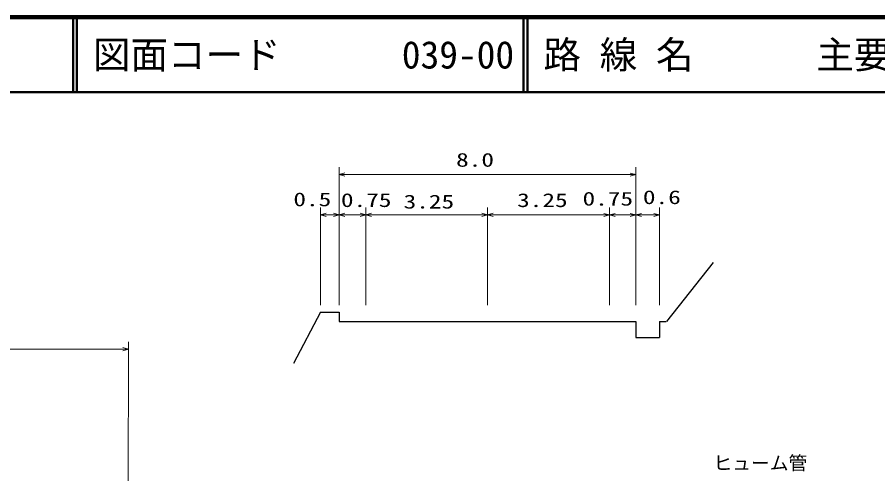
# Model space of a CAD drawing. Units: millimetres, scale not verified. Extents: x 40000 to 680000, y 20000 to 380000.
# Drawn here: x 110297 to 224916, y 319211 to 380000 of the extents above; entities that cross this region are included whole.
import ezdxf
from ezdxf.enums import TextEntityAlignment as Align

# ---------------------------------------------------------------- set-up
doc = ezdxf.new("R2010")
doc.units = ezdxf.units.MM
doc.header["$LTSCALE"] = 1000
for name, color, linetype, lineweight in [('M-BGD', 7, 'Continuous', 25), ('M-STR-HTXT', 7, 'Continuous', 13), ('M-TTL', 2, 'Continuous', 140), ('M-TTL-LINE', 7, 'Continuous', 50)]:
    doc.layers.add(name, color=color, linetype=linetype, lineweight=lineweight)
doc.layers.add('M-TTL-TXT', color=7, linetype='Continuous')
doc.styles.add('ＭＳ ゴシック', font='')
doc.styles.get('ＭＳ ゴシック').set_extended_font_data('MS Gothic')

msp = doc.modelspace()

# ---------------------------------------------------------------- linework, layer by layer
at = {"layer": 'M-BGD'}
for p, q in [((202990, 347348), (196782, 339469)), ((150676, 340725), (147075, 333901)), ((150676, 340725), (153158, 340725)), ((153158, 340725), (153158, 339483)), ((153158, 339483), (192686, 339470)), ((192686, 339470), (192685, 337361)), ((195851, 339469), (195850, 337360)), ((195851, 339469), (196720, 339469)), ((192685, 337361), (195850, 337360))]:
    msp.add_line(p, q, dxfattribs=at)
at = {"layer": 'M-STR-HTXT'}
for p, q in [((153159, 341661), (153165, 360050)), ((192693, 360037), (192687, 341648)), ((153164, 359050), (192693, 359037)), ((150677, 341662), (150681, 354683)), ((156746, 354681), (156742, 341660)), ((172927, 354676), (172923, 341654)), ((189181, 354670), (189177, 341649)), ((195856, 354668), (195852, 341647)), ((150681, 353683), (153163, 353682)), ((153163, 353682), (156746, 353681)), ((156746, 353681), (172927, 353676)), ((172927, 353676), (189181, 353670)), ((189181, 353670), (192691, 353669)), ((192691, 353669), (195856, 353668)), ((125099, 336790), (125083, 289059)), ((77519, 335806), (125099, 335790))]:
    msp.add_line(p, q, dxfattribs=at)
for points in [[(153914, 358834), (153164, 359050), (153914, 359264)], [(191943, 359253), (192693, 359037), (191943, 358824)], [(151430, 353467), (150681, 353683), (151431, 353897)], [(152413, 353898), (153163, 353682), (152413, 353469)], [(153913, 353466), (153163, 353682), (153913, 353896)], [(155996, 353897), (156746, 353681), (155996, 353468)], [(157496, 353465), (156746, 353681), (157496, 353895)], [(172177, 353892), (172927, 353676), (172177, 353462)], [(173677, 353460), (172927, 353676), (173677, 353889)], [(188431, 353886), (189181, 353670), (188431, 353457)], [(189931, 353455), (189181, 353670), (189931, 353884)], [(191941, 353885), (192691, 353669), (191941, 353456)], [(193441, 353453), (192691, 353669), (193441, 353883)], [(195106, 353884), (195856, 353668), (195106, 353455)], [(124349, 336006), (125099, 335790), (124349, 335577)]]:
    msp.add_lwpolyline(points, dxfattribs=at)
at = {"layer": 'M-TTL'}
msp.add_line((680000, 380000), (40000, 380000), dxfattribs=at)
at = {"layer": 'M-TTL-LINE'}
for p, q in [((117750, 380000), (117750, 370000)), ((118250, 380000), (118250, 370000)), ((177750, 380000), (177750, 370000)), ((178250, 380000), (178250, 370000)), ((40000, 370000), (680000, 370000))]:
    msp.add_line(p, q, dxfattribs=at)

# ---------------------------------------------------------------- texts
at = {"layer": 'M-STR-HTXT', "style": 'ＭＳ ゴシック', "width": 1.35}
for s, p in [('8.0', (168752, 359545)), ('0.5', (147078, 354284)), ('0.75', (153411, 354182)), ('3.25', (176877, 354174)), ('0.75', (185592, 354372)), ('0.6', (193630, 354569)), ('3.25', (161759, 353979))]:
    msp.add_text(s, height=1833, rotation=359.981, dxfattribs=at).set_placement(p, align=Align.BOTTOM_LEFT)
at = {"layer": 'M-STR-HTXT', "style": 'ＭＳ ゴシック'}
msp.add_text('ヒューム管', height=1833, rotation=359.981, dxfattribs=at).set_placement((203027, 319178), align=Align.BOTTOM_LEFT)
at = {"layer": 'M-TTL-TXT', "style": 'ＭＳ ゴシック'}
for s, p in [('図面コード', (120380, 375000)), ('路 線 名', (180380, 375000)), ('主要地方道柳井上関線', (216734, 375000)), ('039-00', (161521, 375000))]:
    msp.add_text(s, height=3666, dxfattribs=at).set_placement(p, align=Align.MIDDLE_LEFT)

doc.saveas('drawing.dxf')
